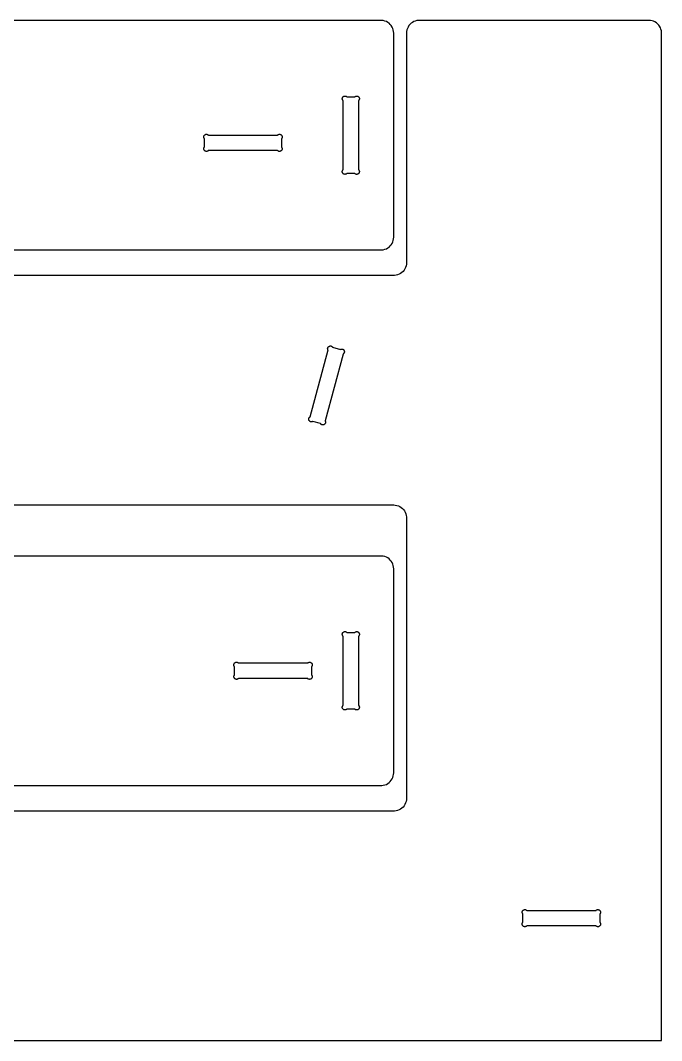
# Model space of a CAD drawing. Header units: metres. Extents: x 0 to 2484, y 0 to 1212.
# Drawn here: x 1657 to 2160, y 0 to 800 of the extents above; entities that cross this region are included whole.
import ezdxf

# ---------------------------------------------------------------- set-up
doc = ezdxf.new("R2010")
doc.units = ezdxf.units.M

msp = doc.modelspace()

# ---------------------------------------------------------------- linework, layer by layer
for p, q in [((1939.6, 800), (810, 800)), ((1939.6, 799.98), (1939.6, 800)), ((1940.23, 799.98), (1939.6, 799.98)), ((1941.47, 799.823), (1940.23, 799.98)), ((1942.69, 799.511), (1941.47, 799.823)), ((1943.86, 799.048), (1942.69, 799.511)), ((1944.96, 798.443), (1943.86, 799.048)), ((1945.97, 797.705), (1944.96, 798.443)), ((1946.89, 796.845), (1945.97, 797.705)), ((1947.69, 795.878), (1946.89, 796.845)), ((1948.36, 794.818), (1947.69, 795.878)), ((1948.9, 793.681), (1948.36, 794.818)), ((1949.29, 792.487), (1948.9, 793.681)), ((1949.52, 791.253), (1949.29, 792.487)), ((1959.91, 792.487), (1959.68, 791.253)), ((1960.3, 793.681), (1959.91, 792.487)), ((1960.84, 794.818), (1960.3, 793.681)), ((1961.51, 795.878), (1960.84, 794.818)), ((1962.31, 796.845), (1961.51, 795.878)), ((1963.23, 797.705), (1962.31, 796.845)), ((1964.24, 798.443), (1963.23, 797.705)), ((1965.34, 799.048), (1964.24, 798.443)), ((1966.51, 799.511), (1965.34, 799.048)), ((1967.73, 799.823), (1966.51, 799.511)), ((1968.97, 799.98), (1967.73, 799.823)), ((1969.6, 799.98), (1968.97, 799.98)), ((2149.6, 800), (1969.6, 800)), ((1969.6, 800), (1969.6, 799.98)), ((2150.85, 799.921), (2149.6, 800)), ((2149.6, 800), (2149.6, 800)), ((2149.6, 800), (2149.6, 800)), ((2149.6, 800), (2149.6, 800)), ((2152.09, 799.686), (2150.85, 799.921)), ((2153.28, 799.298), (2152.09, 799.686)), ((2154.42, 798.763), (2153.28, 799.298)), ((2155.48, 798.09), (2154.42, 798.763)), ((2156.45, 797.29), (2155.48, 798.09)), ((2157.31, 796.374), (2156.45, 797.29)), ((2158.04, 795.358), (2157.31, 796.374)), ((2158.65, 794.258), (2158.04, 795.358)), ((2159.11, 793.09), (2158.65, 794.258)), ((2159.42, 791.874), (2159.11, 793.09)), ((1949.6, 790), (1949.52, 791.253)), ((1949.6, 789.995), (1949.6, 790)), ((1949.6, 790), (1949.6, 790)), ((1949.6, 630.005), (1949.6, 789.995)), ((1949.6, 789.995), (1949.6, 789.995)), ((1959.68, 791.253), (1959.6, 790)), ((1959.6, 790), (1959.6, 789.995)), ((1959.6, 789.995), (1959.6, 789.995)), ((1959.6, 789.995), (1959.6, 610.005)), ((2159.58, 790.628), (2159.42, 791.874)), ((2159.58, 789.995), (2159.58, 790.628)), ((2159.6, 789.995), (2159.58, 789.995)), ((2159.6, 0), (2159.6, 789.995)), ((1909.28, 738.611), (1909.3, 738.875)), ((1909.3, 738.347), (1909.28, 738.611)), ((1909.3, 738.875), (1909.35, 739.135)), ((1909.35, 738.088), (1909.3, 738.347)), ((1909.35, 739.135), (1909.43, 739.386)), ((1909.43, 737.836), (1909.35, 738.088)), ((1909.43, 739.386), (1909.54, 739.626)), ((1909.54, 737.597), (1909.43, 737.836)), ((1909.54, 739.626), (1909.69, 739.849)), ((1909.69, 737.374), (1909.54, 737.597)), ((1909.69, 739.849), (1909.85, 740.053)), ((1909.85, 737.17), (1909.69, 737.374)), ((1909.85, 740.053), (1909.9, 740.096)), ((1909.9, 737.127), (1909.85, 737.17)), ((1909.9, 740.1), (1910.05, 740.233)), ((1909.9, 740.096), (1909.9, 740.1)), ((1909.9, 740.1), (1909.9, 740.1)), ((1909.9, 682.873), (1909.9, 737.127)), ((1910.05, 740.233), (1910.26, 740.389)), ((1910.26, 740.389), (1910.49, 740.516)), ((1910.49, 740.516), (1910.74, 740.614)), ((1910.74, 740.614), (1910.99, 740.679)), ((1910.99, 740.679), (1911.26, 740.712)), ((1911.26, 740.712), (1911.52, 740.712)), ((1911.52, 740.712), (1911.78, 740.679)), ((1911.78, 740.679), (1912.04, 740.614)), ((1912.04, 740.614), (1912.29, 740.516)), ((1912.29, 740.516), (1912.52, 740.389)), ((1912.52, 740.389), (1912.73, 740.233)), ((1912.73, 740.233), (1912.87, 740.1)), ((1912.87, 740.1), (1919.13, 740.1)), ((1919.13, 740.1), (1919.17, 740.146)), ((1919.17, 740.146), (1919.37, 740.315)), ((1919.37, 740.315), (1919.6, 740.456)), ((1919.6, 740.456), (1919.84, 740.569)), ((1919.84, 740.569), (1920.09, 740.65)), ((1920.09, 740.65), (1920.35, 740.7)), ((1920.35, 740.7), (1920.61, 740.717)), ((1920.61, 740.717), (1920.88, 740.7)), ((1920.88, 740.7), (1921.13, 740.65)), ((1921.13, 740.65), (1921.39, 740.569)), ((1921.39, 740.569), (1921.63, 740.456)), ((1921.63, 740.456), (1921.85, 740.315)), ((1921.85, 740.315), (1922.05, 740.146)), ((1922.05, 740.146), (1922.1, 740.1)), ((1922.1, 740.1), (1922.1, 740.1)), ((1922.1, 740.1), (1922.1, 740.095)), ((1922.1, 740.095), (1922.23, 739.953)), ((1922.23, 737.269), (1922.1, 737.127)), ((1922.1, 737.127), (1922.1, 682.873)), ((1922.23, 739.953), (1922.39, 739.739)), ((1922.39, 737.483), (1922.23, 737.269)), ((1922.39, 739.739), (1922.52, 739.508)), ((1922.52, 737.715), (1922.39, 737.483)), ((1922.52, 739.508), (1922.61, 739.262)), ((1922.61, 737.961), (1922.52, 737.715)), ((1922.61, 739.262), (1922.68, 739.006)), ((1922.68, 738.217), (1922.61, 737.961)), ((1922.68, 739.006), (1922.71, 738.744)), ((1922.71, 738.479), (1922.68, 738.217)), ((1922.71, 738.744), (1922.71, 738.479)), ((1800.71, 708.611), (1800.73, 708.875)), ((1800.73, 708.347), (1800.71, 708.611)), ((1800.73, 708.875), (1800.78, 709.135)), ((1800.78, 708.088), (1800.73, 708.347)), ((1800.78, 709.135), (1800.86, 709.386)), ((1800.86, 707.836), (1800.78, 708.088)), ((1800.86, 709.386), (1800.97, 709.626)), ((1800.97, 707.597), (1800.86, 707.836)), ((1800.97, 709.626), (1801.11, 709.849)), ((1801.11, 707.374), (1800.97, 707.597)), ((1801.11, 709.849), (1801.28, 710.053)), ((1801.28, 707.17), (1801.11, 707.374)), ((1801.28, 710.053), (1801.33, 710.096)), ((1801.33, 707.127), (1801.28, 707.17)), ((1801.33, 710.1), (1801.48, 710.233)), ((1801.33, 710.096), (1801.33, 710.1)), ((1801.33, 710.1), (1801.33, 710.1)), ((1801.33, 700.873), (1801.33, 707.127)), ((1801.48, 710.233), (1801.69, 710.389)), ((1801.69, 710.389), (1801.92, 710.516)), ((1801.92, 710.516), (1802.17, 710.614)), ((1802.17, 710.614), (1802.42, 710.679)), ((1802.42, 710.679), (1802.69, 710.712)), ((1802.69, 710.712), (1802.95, 710.712)), ((1802.95, 710.712), (1803.21, 710.679)), ((1803.21, 710.679), (1803.47, 710.614)), ((1803.47, 710.614), (1803.71, 710.516)), ((1803.71, 710.516), (1803.95, 710.389)), ((1803.95, 710.389), (1804.16, 710.233)), ((1804.16, 710.233), (1804.3, 710.1)), ((1804.3, 710.1), (1858.56, 710.1)), ((1858.56, 710.1), (1858.6, 710.146)), ((1858.6, 710.146), (1858.8, 710.315)), ((1858.8, 710.315), (1859.03, 710.456)), ((1859.03, 710.456), (1859.26, 710.569)), ((1859.26, 710.569), (1859.52, 710.65)), ((1859.52, 710.65), (1859.78, 710.7)), ((1859.78, 710.7), (1860.04, 710.717)), ((1860.04, 710.717), (1860.3, 710.7)), ((1860.3, 710.7), (1860.56, 710.65)), ((1860.56, 710.65), (1860.81, 710.569)), ((1860.81, 710.569), (1861.05, 710.456)), ((1861.05, 710.456), (1861.28, 710.315)), ((1861.28, 710.315), (1861.48, 710.146)), ((1861.48, 710.146), (1861.52, 710.1)), ((1861.52, 710.1), (1861.53, 710.1)), ((1861.53, 710.1), (1861.53, 710.095)), ((1861.53, 710.095), (1861.66, 709.953)), ((1861.66, 707.269), (1861.53, 707.127)), ((1861.53, 707.127), (1861.53, 700.873)), ((1861.66, 709.953), (1861.82, 709.739)), ((1861.82, 707.483), (1861.66, 707.269)), ((1861.82, 709.739), (1861.94, 709.508)), ((1861.94, 707.715), (1861.82, 707.483)), ((1861.94, 709.508), (1862.04, 709.262)), ((1862.04, 707.961), (1861.94, 707.715)), ((1862.04, 709.262), (1862.11, 709.006)), ((1862.11, 708.217), (1862.04, 707.961)), ((1862.11, 709.006), (1862.14, 708.744)), ((1862.14, 708.479), (1862.11, 708.217)), ((1862.14, 708.744), (1862.14, 708.479)), ((1800.72, 699.521), (1800.75, 699.783)), ((1800.72, 699.256), (1800.72, 699.521)), ((1800.75, 698.994), (1800.72, 699.256)), ((1800.75, 699.783), (1800.81, 700.039)), ((1800.81, 698.738), (1800.75, 698.994)), ((1800.81, 700.039), (1800.91, 700.285)), ((1800.91, 698.492), (1800.81, 698.738)), ((1800.91, 700.285), (1801.04, 700.517)), ((1801.04, 698.261), (1800.91, 698.492)), ((1801.04, 700.517), (1801.2, 700.731)), ((1801.2, 698.047), (1801.04, 698.261)), ((1801.2, 700.731), (1801.33, 700.873)), ((1801.33, 697.905), (1801.2, 698.047)), ((1801.33, 697.9), (1801.33, 697.905)), ((1801.38, 697.854), (1801.33, 697.9)), ((1801.33, 697.9), (1801.33, 697.9)), ((1801.58, 697.685), (1801.38, 697.854)), ((1801.8, 697.544), (1801.58, 697.685)), ((1802.04, 697.431), (1801.8, 697.544)), ((1802.29, 697.35), (1802.04, 697.431)), ((1802.55, 697.3), (1802.29, 697.35)), ((1802.82, 697.283), (1802.55, 697.3)), ((1803.08, 697.3), (1802.82, 697.283)), ((1803.34, 697.35), (1803.08, 697.3)), ((1803.59, 697.431), (1803.34, 697.35)), ((1803.83, 697.544), (1803.59, 697.431)), ((1804.05, 697.685), (1803.83, 697.544)), ((1804.26, 697.854), (1804.05, 697.685)), ((1804.3, 697.9), (1804.26, 697.854)), ((1858.56, 697.9), (1804.3, 697.9)), ((1858.7, 697.767), (1858.56, 697.9)), ((1858.91, 697.611), (1858.7, 697.767)), ((1859.14, 697.484), (1858.91, 697.611)), ((1859.39, 697.386), (1859.14, 697.484)), ((1859.65, 697.321), (1859.39, 697.386)), ((1859.91, 697.288), (1859.65, 697.321)), ((1860.17, 697.288), (1859.91, 697.288)), ((1860.43, 697.321), (1860.17, 697.288)), ((1860.69, 697.386), (1860.43, 697.321)), ((1860.94, 697.484), (1860.69, 697.386)), ((1861.17, 697.611), (1860.94, 697.484)), ((1861.38, 697.767), (1861.17, 697.611)), ((1861.52, 697.9), (1861.38, 697.767)), ((1861.53, 697.9), (1861.52, 697.9)), ((1861.53, 700.873), (1861.57, 700.83)), ((1861.57, 697.947), (1861.53, 697.904)), ((1861.53, 697.904), (1861.53, 697.9)), ((1861.57, 700.83), (1861.74, 700.626)), ((1861.74, 698.151), (1861.57, 697.947)), ((1861.74, 700.626), (1861.88, 700.403)), ((1861.88, 698.374), (1861.74, 698.151)), ((1861.88, 700.403), (1862, 700.164)), ((1862, 698.614), (1861.88, 698.374)), ((1862, 700.164), (1862.08, 699.912)), ((1862.08, 698.865), (1862, 698.614)), ((1862.08, 699.912), (1862.13, 699.653)), ((1862.13, 699.125), (1862.08, 698.865)), ((1862.13, 699.653), (1862.15, 699.389)), ((1862.15, 699.389), (1862.13, 699.125)), ((1909.29, 681.521), (1909.32, 681.783)), ((1909.29, 681.256), (1909.29, 681.521)), ((1909.32, 680.994), (1909.29, 681.256)), ((1909.32, 681.783), (1909.39, 682.039)), ((1909.39, 680.738), (1909.32, 680.994)), ((1909.39, 682.039), (1909.48, 682.285)), ((1909.48, 680.492), (1909.39, 680.738)), ((1909.48, 682.285), (1909.61, 682.517)), ((1909.61, 680.261), (1909.48, 680.492)), ((1909.61, 682.517), (1909.77, 682.731)), ((1909.77, 680.047), (1909.61, 680.261)), ((1909.77, 682.731), (1909.9, 682.873)), ((1909.9, 679.905), (1909.77, 680.047)), ((1922.1, 682.873), (1922.15, 682.83)), ((1922.15, 682.83), (1922.31, 682.626)), ((1922.31, 680.151), (1922.15, 679.947)), ((1922.31, 682.626), (1922.46, 682.403)), ((1922.46, 680.374), (1922.31, 680.151)), ((1922.46, 682.403), (1922.57, 682.164)), ((1922.57, 680.614), (1922.46, 680.374)), ((1922.57, 682.164), (1922.65, 681.912)), ((1922.65, 680.865), (1922.57, 680.614)), ((1922.65, 681.912), (1922.7, 681.653)), ((1922.7, 681.125), (1922.65, 680.865)), ((1922.7, 681.653), (1922.72, 681.389)), ((1922.72, 681.389), (1922.7, 681.125)), ((1909.9, 679.9), (1909.9, 679.905)), ((1909.95, 679.854), (1909.9, 679.9)), ((1909.9, 679.9), (1909.9, 679.9)), ((1910.15, 679.685), (1909.95, 679.854)), ((1910.37, 679.544), (1910.15, 679.685)), ((1910.61, 679.431), (1910.37, 679.544)), ((1910.87, 679.35), (1910.61, 679.431)), ((1911.12, 679.3), (1910.87, 679.35)), ((1911.39, 679.283), (1911.12, 679.3)), ((1911.65, 679.3), (1911.39, 679.283)), ((1911.91, 679.35), (1911.65, 679.3)), ((1912.16, 679.431), (1911.91, 679.35)), ((1912.4, 679.544), (1912.16, 679.431)), ((1912.63, 679.685), (1912.4, 679.544)), ((1912.83, 679.854), (1912.63, 679.685)), ((1912.87, 679.9), (1912.83, 679.854)), ((1919.13, 679.9), (1912.87, 679.9)), ((1919.27, 679.767), (1919.13, 679.9)), ((1919.48, 679.611), (1919.27, 679.767)), ((1919.71, 679.484), (1919.48, 679.611)), ((1919.96, 679.386), (1919.71, 679.484)), ((1920.22, 679.321), (1919.96, 679.386)), ((1920.48, 679.288), (1920.22, 679.321)), ((1920.74, 679.288), (1920.48, 679.288)), ((1921.01, 679.321), (1920.74, 679.288)), ((1921.26, 679.386), (1921.01, 679.321)), ((1921.51, 679.484), (1921.26, 679.386)), ((1921.74, 679.611), (1921.51, 679.484)), ((1921.95, 679.767), (1921.74, 679.611)), ((1922.1, 679.9), (1921.95, 679.767)), ((1922.15, 679.947), (1922.1, 679.904)), ((1922.1, 679.904), (1922.1, 679.9)), ((1922.1, 679.9), (1922.1, 679.9)), ((1946.89, 623.155), (1947.69, 624.122)), ((1947.69, 624.122), (1948.36, 625.182)), ((1948.36, 625.182), (1948.9, 626.319)), ((1948.9, 626.319), (1949.29, 627.513)), ((1949.29, 627.513), (1949.52, 628.747)), ((1949.52, 628.747), (1949.6, 630)), ((1949.6, 630), (1949.6, 630.005)), ((1949.6, 630.005), (1949.6, 630.005)), ((1949.6, 630), (1949.6, 630)), ((1020, 620), (1939.6, 620)), ((1939.6, 620), (1939.6, 620.02)), ((1939.6, 620.02), (1940.23, 620.02)), ((1940.23, 620.02), (1941.47, 620.177)), ((1941.47, 620.177), (1942.69, 620.489)), ((1942.69, 620.489), (1943.86, 620.952)), ((1943.86, 620.952), (1944.96, 621.557)), ((1944.96, 621.557), (1945.97, 622.295)), ((1945.97, 622.295), (1946.89, 623.155)), ((1959.52, 608.747), (1959.29, 607.513)), ((1959.6, 610), (1959.52, 608.747)), ((1959.6, 610.005), (1959.6, 610.005)), ((1959.6, 610.005), (1959.6, 610)), ((1950.23, 600.02), (1949.6, 600.02)), ((1949.6, 600.02), (1949.6, 600)), ((1951.47, 600.177), (1950.23, 600.02)), ((1952.69, 600.489), (1951.47, 600.177)), ((1953.86, 600.952), (1952.69, 600.489)), ((1954.96, 601.557), (1953.86, 600.952)), ((1955.97, 602.295), (1954.96, 601.557)), ((1956.89, 603.155), (1955.97, 602.295)), ((1957.69, 604.122), (1956.89, 603.155)), ((1958.36, 605.182), (1957.69, 604.122)), ((1958.9, 606.319), (1958.36, 605.182)), ((1959.29, 607.513), (1958.9, 606.319)), ((1949.6, 600), (1030, 600)), ((1898.32, 543.957), (1898.51, 544.147)), ((1898.51, 544.147), (1898.71, 544.314)), ((1898.71, 544.314), (1898.88, 544.417)), ((1898.88, 544.42), (1898.94, 544.453)), ((1898.88, 544.417), (1898.88, 544.421)), ((1898.88, 544.421), (1898.88, 544.42)), ((1898.94, 544.453), (1899.18, 544.563)), ((1899.18, 544.563), (1899.43, 544.642)), ((1899.43, 544.642), (1899.69, 544.689)), ((1899.69, 544.689), (1899.95, 544.703)), ((1899.95, 544.703), (1900.22, 544.683)), ((1900.22, 544.683), (1900.48, 544.631)), ((1900.48, 544.631), (1900.73, 544.547)), ((1900.73, 544.547), (1900.97, 544.432)), ((1900.97, 544.432), (1901.19, 544.288)), ((1901.19, 544.288), (1901.39, 544.117)), ((1901.39, 544.117), (1901.57, 543.923)), ((1884.07, 489.144), (1898.11, 541.549)), ((1909.89, 538.392), (1895.85, 485.986)), ((1897.83, 542.752), (1897.87, 543.014)), ((1897.83, 542.488), (1897.83, 542.752)), ((1897.86, 542.225), (1897.83, 542.488)), ((1897.92, 541.968), (1897.86, 542.225)), ((1897.87, 543.014), (1897.94, 543.269)), ((1898.02, 541.721), (1897.92, 541.968)), ((1897.94, 543.269), (1898.04, 543.514)), ((1898.11, 541.549), (1898.02, 541.721)), ((1898.04, 543.514), (1898.17, 543.744)), ((1898.17, 543.744), (1898.32, 543.957)), ((1901.57, 543.923), (1901.72, 543.707)), ((1901.72, 543.707), (1901.75, 543.651)), ((1901.75, 543.651), (1907.79, 542.033)), ((1907.79, 542.033), (1907.96, 542.125)), ((1907.96, 542.125), (1908.21, 542.22)), ((1908.21, 542.22), (1908.47, 542.283)), ((1908.47, 542.283), (1908.73, 542.313)), ((1908.73, 542.313), (1908.99, 542.31)), ((1908.99, 542.31), (1909.26, 542.274)), ((1909.26, 542.274), (1909.51, 542.206)), ((1909.51, 542.206), (1909.76, 542.106)), ((1909.76, 542.106), (1909.99, 541.976)), ((1909.95, 538.421), (1909.89, 538.392)), ((1910.17, 538.575), (1909.95, 538.421)), ((1909.99, 541.976), (1910.2, 541.819)), ((1910.36, 538.754), (1910.17, 538.575)), ((1910.2, 541.819), (1910.39, 541.636)), ((1910.53, 538.955), (1910.36, 538.754)), ((1910.39, 541.636), (1910.56, 541.43)), ((1910.67, 539.177), (1910.53, 538.955)), ((1910.56, 541.43), (1910.66, 541.264)), ((1910.66, 541.264), (1910.66, 541.263)), ((1910.66, 541.263), (1910.66, 541.259)), ((1910.66, 541.259), (1910.7, 541.206)), ((1910.79, 539.415), (1910.67, 539.177)), ((1910.7, 541.206), (1910.81, 540.965)), ((1910.87, 539.666), (1910.79, 539.415)), ((1910.81, 540.965), (1910.89, 540.713)), ((1910.93, 539.925), (1910.87, 539.666)), ((1910.89, 540.713), (1910.93, 540.453)), ((1910.93, 540.453), (1910.95, 540.189)), ((1910.95, 540.189), (1910.93, 539.925)), ((1883.09, 487.87), (1883.17, 488.12)), ((1883.17, 488.12), (1883.29, 488.358)), ((1883.29, 488.358), (1883.43, 488.58)), ((1883.43, 488.58), (1883.6, 488.782)), ((1883.6, 488.782), (1883.8, 488.961)), ((1883.8, 488.961), (1884.01, 489.114)), ((1884.01, 489.114), (1884.07, 489.144)), ((1883.02, 487.347), (1883.04, 487.611)), ((1883.03, 487.083), (1883.02, 487.347)), ((1883.08, 486.823), (1883.03, 487.083)), ((1883.04, 487.611), (1883.09, 487.87)), ((1883.16, 486.57), (1883.08, 486.823)), ((1883.27, 486.33), (1883.16, 486.57)), ((1883.3, 486.276), (1883.27, 486.33)), ((1883.3, 486.272), (1883.3, 486.276)), ((1883.3, 486.271), (1883.3, 486.272)), ((1883.41, 486.105), (1883.3, 486.271)), ((1883.57, 485.9), (1883.41, 486.105)), ((1883.76, 485.717), (1883.57, 485.9)), ((1883.98, 485.559), (1883.76, 485.717)), ((1884.21, 485.429), (1883.98, 485.559)), ((1884.45, 485.329), (1884.21, 485.429)), ((1884.71, 485.261), (1884.45, 485.329)), ((1884.97, 485.225), (1884.71, 485.261)), ((1885.23, 485.222), (1884.97, 485.225)), ((1885.49, 485.253), (1885.23, 485.222)), ((1885.75, 485.316), (1885.49, 485.253)), ((1886, 485.411), (1885.75, 485.316)), ((1886.17, 485.503), (1886, 485.411)), ((1892.21, 483.884), (1886.17, 485.503)), ((1892.24, 483.828), (1892.21, 483.884)), ((1892.39, 483.613), (1892.24, 483.828)), ((1892.57, 483.418), (1892.39, 483.613)), ((1892.78, 483.248), (1892.57, 483.418)), ((1893, 483.104), (1892.78, 483.248)), ((1893.23, 482.989), (1893, 483.104)), ((1893.49, 482.904), (1893.23, 482.989)), ((1893.74, 482.852), (1893.49, 482.904)), ((1894.01, 482.833), (1893.74, 482.852)), ((1894.27, 482.846), (1894.01, 482.833)), ((1894.53, 482.893), (1894.27, 482.846)), ((1894.78, 482.972), (1894.53, 482.893)), ((1895.03, 483.082), (1894.78, 482.972)), ((1895.08, 483.116), (1895.03, 483.082)), ((1895.25, 483.222), (1895.08, 483.119)), ((1895.08, 483.119), (1895.08, 483.115)), ((1895.08, 483.115), (1895.08, 483.116)), ((1895.46, 483.388), (1895.25, 483.222)), ((1895.64, 483.579), (1895.46, 483.388)), ((1895.8, 483.791), (1895.64, 483.579)), ((1895.93, 484.022), (1895.8, 483.791)), ((1895.85, 485.986), (1895.94, 485.814)), ((1896.03, 484.266), (1895.93, 484.022)), ((1895.94, 485.814), (1896.04, 485.567)), ((1896.09, 484.522), (1896.03, 484.266)), ((1896.04, 485.567), (1896.1, 485.311)), ((1896.13, 484.784), (1896.09, 484.522)), ((1896.1, 485.311), (1896.13, 485.048)), ((1896.13, 485.048), (1896.13, 484.784)), ((1030, 420), (1949.6, 420)), ((1949.6, 420), (1949.6, 420)), ((1949.6, 420), (1949.6, 420)), ((1949.6, 420), (1950.85, 419.921)), ((1950.85, 419.921), (1952.09, 419.686)), ((1952.09, 419.686), (1953.28, 419.298)), ((1953.28, 419.298), (1954.42, 418.763)), ((1954.42, 418.763), (1955.48, 418.09)), ((1955.48, 418.09), (1956.45, 417.29)), ((1956.45, 417.29), (1957.31, 416.374)), ((1957.31, 416.374), (1958.04, 415.358)), ((1958.04, 415.358), (1958.65, 414.258)), ((1958.65, 414.258), (1959.11, 413.09)), ((1959.11, 413.09), (1959.42, 411.874)), ((1959.42, 411.874), (1959.58, 410.628)), ((1959.58, 410.628), (1959.58, 409.995)), ((1959.58, 409.995), (1959.6, 409.995)), ((1959.6, 409.995), (1959.6, 190.005)), ((1939.6, 380), (1020, 380)), ((1939.6, 379.98), (1939.6, 380)), ((1940.23, 379.98), (1939.6, 379.98)), ((1941.47, 379.823), (1940.23, 379.98)), ((1942.69, 379.511), (1941.47, 379.823)), ((1943.86, 379.048), (1942.69, 379.511)), ((1944.96, 378.443), (1943.86, 379.048)), ((1945.97, 377.705), (1944.96, 378.443)), ((1946.89, 376.845), (1945.97, 377.705)), ((1947.69, 375.878), (1946.89, 376.845)), ((1948.36, 374.818), (1947.69, 375.878)), ((1948.9, 373.681), (1948.36, 374.818)), ((1949.29, 372.487), (1948.9, 373.681)), ((1949.52, 371.253), (1949.29, 372.487)), ((1949.6, 370), (1949.52, 371.253)), ((1949.6, 369.995), (1949.6, 370)), ((1949.6, 370), (1949.6, 370)), ((1949.6, 210.005), (1949.6, 369.995)), ((1949.6, 369.995), (1949.6, 369.995)), ((1909.69, 319.849), (1909.85, 320.053)), ((1909.85, 320.053), (1909.9, 320.096)), ((1909.9, 320.1), (1910.05, 320.233)), ((1909.9, 320.096), (1909.9, 320.1)), ((1909.9, 320.1), (1909.9, 320.1)), ((1910.05, 320.233), (1910.26, 320.389)), ((1910.26, 320.389), (1910.49, 320.516)), ((1910.49, 320.516), (1910.74, 320.614)), ((1910.74, 320.614), (1910.99, 320.679)), ((1910.99, 320.679), (1911.26, 320.712)), ((1911.26, 320.712), (1911.52, 320.712)), ((1911.52, 320.712), (1911.78, 320.679)), ((1911.78, 320.679), (1912.04, 320.614)), ((1912.04, 320.614), (1912.29, 320.516)), ((1912.29, 320.516), (1912.52, 320.389)), ((1912.52, 320.389), (1912.73, 320.233)), ((1912.73, 320.233), (1912.87, 320.1)), ((1912.87, 320.1), (1919.13, 320.1)), ((1919.13, 320.1), (1919.17, 320.146)), ((1919.17, 320.146), (1919.37, 320.315)), ((1919.37, 320.315), (1919.6, 320.456)), ((1919.6, 320.456), (1919.84, 320.569)), ((1919.84, 320.569), (1920.09, 320.65)), ((1920.09, 320.65), (1920.35, 320.7)), ((1920.35, 320.7), (1920.61, 320.717)), ((1920.61, 320.717), (1920.88, 320.7)), ((1920.88, 320.7), (1921.13, 320.65)), ((1921.13, 320.65), (1921.39, 320.569)), ((1921.39, 320.569), (1921.63, 320.456)), ((1921.63, 320.456), (1921.85, 320.315)), ((1921.85, 320.315), (1922.05, 320.146)), ((1922.05, 320.146), (1922.1, 320.1)), ((1922.1, 320.1), (1922.1, 320.1)), ((1922.1, 320.1), (1922.1, 320.095)), ((1922.1, 320.095), (1922.23, 319.953)), ((1909.28, 318.611), (1909.3, 318.875)), ((1909.3, 318.347), (1909.28, 318.611)), ((1909.3, 318.875), (1909.35, 319.135)), ((1909.35, 318.088), (1909.3, 318.347)), ((1909.35, 319.135), (1909.43, 319.386)), ((1909.43, 317.836), (1909.35, 318.088)), ((1909.43, 319.386), (1909.54, 319.626)), ((1909.54, 317.597), (1909.43, 317.836)), ((1909.54, 319.626), (1909.69, 319.849)), ((1909.69, 317.374), (1909.54, 317.597)), ((1909.85, 317.17), (1909.69, 317.374)), ((1909.9, 317.127), (1909.85, 317.17)), ((1909.9, 262.873), (1909.9, 317.127)), ((1922.23, 317.269), (1922.1, 317.127)), ((1922.1, 317.127), (1922.1, 262.873)), ((1922.23, 319.953), (1922.39, 319.739)), ((1922.39, 317.483), (1922.23, 317.269)), ((1922.39, 319.739), (1922.52, 319.508)), ((1922.52, 317.715), (1922.39, 317.483)), ((1922.52, 319.508), (1922.61, 319.262)), ((1922.61, 317.961), (1922.52, 317.715)), ((1922.61, 319.262), (1922.68, 319.006)), ((1922.68, 318.217), (1922.61, 317.961)), ((1922.68, 319.006), (1922.71, 318.744)), ((1922.71, 318.479), (1922.68, 318.217)), ((1922.71, 318.744), (1922.71, 318.479)), ((1824.77, 295.953), (1824.9, 296.095)), ((1824.9, 296.1), (1824.95, 296.146)), ((1824.9, 296.095), (1824.9, 296.1)), ((1824.9, 296.1), (1824.9, 296.1)), ((1824.95, 296.146), (1825.15, 296.315)), ((1825.15, 296.315), (1825.37, 296.456)), ((1825.37, 296.456), (1825.61, 296.569)), ((1825.61, 296.569), (1825.87, 296.65)), ((1825.87, 296.65), (1826.12, 296.7)), ((1826.12, 296.7), (1826.39, 296.717)), ((1826.39, 296.717), (1826.65, 296.7)), ((1826.65, 296.7), (1826.91, 296.65)), ((1826.91, 296.65), (1827.16, 296.569)), ((1827.16, 296.569), (1827.4, 296.456)), ((1827.4, 296.456), (1827.63, 296.315)), ((1827.63, 296.315), (1827.83, 296.146)), ((1827.83, 296.146), (1827.87, 296.1)), ((1827.87, 296.1), (1882.13, 296.1)), ((1882.13, 296.1), (1882.27, 296.233)), ((1882.27, 296.233), (1882.48, 296.389)), ((1882.48, 296.389), (1882.71, 296.516)), ((1882.71, 296.516), (1882.96, 296.614)), ((1882.96, 296.614), (1883.22, 296.679)), ((1883.22, 296.679), (1883.48, 296.712)), ((1883.48, 296.712), (1883.74, 296.712)), ((1883.74, 296.712), (1884.01, 296.679)), ((1884.01, 296.679), (1884.26, 296.614)), ((1884.26, 296.614), (1884.51, 296.516)), ((1884.51, 296.516), (1884.74, 296.389)), ((1884.74, 296.389), (1884.95, 296.233)), ((1884.95, 296.233), (1885.1, 296.1)), ((1885.1, 296.1), (1885.1, 296.1)), ((1885.1, 296.1), (1885.1, 296.096)), ((1885.1, 296.096), (1885.15, 296.053)), ((1885.15, 296.053), (1885.31, 295.849)), ((1824.29, 294.744), (1824.32, 295.006)), ((1824.29, 294.479), (1824.29, 294.744)), ((1824.32, 294.217), (1824.29, 294.479)), ((1824.32, 295.006), (1824.39, 295.262)), ((1824.39, 293.961), (1824.32, 294.217)), ((1824.39, 295.262), (1824.48, 295.508)), ((1824.48, 293.715), (1824.39, 293.961)), ((1824.48, 295.508), (1824.61, 295.739)), ((1824.61, 293.483), (1824.48, 293.715)), ((1824.61, 295.739), (1824.77, 295.953)), ((1824.77, 293.269), (1824.61, 293.483)), ((1824.9, 293.127), (1824.77, 293.269)), ((1824.9, 286.873), (1824.9, 293.127)), ((1885.15, 293.17), (1885.1, 293.127)), ((1885.1, 293.127), (1885.1, 286.873)), ((1885.31, 293.374), (1885.15, 293.17)), ((1885.31, 295.849), (1885.46, 295.626)), ((1885.46, 293.597), (1885.31, 293.374)), ((1885.46, 295.626), (1885.57, 295.386)), ((1885.57, 293.836), (1885.46, 293.597)), ((1885.57, 295.386), (1885.65, 295.135)), ((1885.65, 294.088), (1885.57, 293.836)), ((1885.65, 295.135), (1885.7, 294.875)), ((1885.7, 294.347), (1885.65, 294.088)), ((1885.7, 294.875), (1885.72, 294.611)), ((1885.72, 294.611), (1885.7, 294.347)), ((1824.28, 285.389), (1824.3, 285.653)), ((1824.3, 285.125), (1824.28, 285.389)), ((1824.3, 285.653), (1824.35, 285.912)), ((1824.35, 284.865), (1824.3, 285.125)), ((1824.35, 285.912), (1824.43, 286.164)), ((1824.43, 284.614), (1824.35, 284.865)), ((1824.43, 286.164), (1824.54, 286.403)), ((1824.54, 284.374), (1824.43, 284.614)), ((1824.54, 286.403), (1824.69, 286.626)), ((1824.69, 284.151), (1824.54, 284.374)), ((1824.69, 286.626), (1824.85, 286.83)), ((1824.85, 283.947), (1824.69, 284.151)), ((1824.85, 286.83), (1824.9, 286.873)), ((1824.9, 283.904), (1824.85, 283.947)), ((1824.9, 283.9), (1824.9, 283.904)), ((1825.05, 283.767), (1824.9, 283.9)), ((1824.9, 283.9), (1824.9, 283.9)), ((1825.26, 283.611), (1825.05, 283.767)), ((1825.49, 283.484), (1825.26, 283.611)), ((1825.74, 283.386), (1825.49, 283.484)), ((1825.99, 283.321), (1825.74, 283.386)), ((1826.26, 283.288), (1825.99, 283.321)), ((1826.52, 283.288), (1826.26, 283.288)), ((1826.78, 283.321), (1826.52, 283.288)), ((1827.04, 283.386), (1826.78, 283.321)), ((1827.29, 283.484), (1827.04, 283.386)), ((1827.52, 283.611), (1827.29, 283.484)), ((1827.73, 283.767), (1827.52, 283.611)), ((1827.87, 283.9), (1827.73, 283.767)), ((1882.13, 283.9), (1827.87, 283.9)), ((1882.17, 283.854), (1882.13, 283.9)), ((1882.37, 283.685), (1882.17, 283.854)), ((1882.6, 283.544), (1882.37, 283.685)), ((1882.84, 283.431), (1882.6, 283.544)), ((1883.09, 283.35), (1882.84, 283.431)), ((1883.35, 283.3), (1883.09, 283.35)), ((1883.61, 283.283), (1883.35, 283.3)), ((1883.88, 283.3), (1883.61, 283.283)), ((1884.13, 283.35), (1883.88, 283.3)), ((1884.39, 283.431), (1884.13, 283.35)), ((1884.63, 283.544), (1884.39, 283.431)), ((1884.85, 283.685), (1884.63, 283.544)), ((1885.05, 283.854), (1884.85, 283.685)), ((1885.1, 283.9), (1885.05, 283.854)), ((1885.1, 286.873), (1885.23, 286.731)), ((1885.23, 284.047), (1885.1, 283.905)), ((1885.1, 283.905), (1885.1, 283.9)), ((1885.1, 283.9), (1885.1, 283.9)), ((1885.23, 286.731), (1885.39, 286.517)), ((1885.39, 284.261), (1885.23, 284.047)), ((1885.39, 286.517), (1885.52, 286.285)), ((1885.52, 284.492), (1885.39, 284.261)), ((1885.52, 286.285), (1885.61, 286.039)), ((1885.61, 284.738), (1885.52, 284.492)), ((1885.61, 286.039), (1885.68, 285.783)), ((1885.68, 284.994), (1885.61, 284.738)), ((1885.68, 285.783), (1885.71, 285.521)), ((1885.71, 285.256), (1885.68, 284.994)), ((1885.71, 285.521), (1885.71, 285.256)), ((1909.29, 261.521), (1909.32, 261.783)), ((1909.29, 261.256), (1909.29, 261.521)), ((1909.32, 260.994), (1909.29, 261.256)), ((1909.32, 261.783), (1909.39, 262.039)), ((1909.39, 260.738), (1909.32, 260.994)), ((1909.39, 262.039), (1909.48, 262.285)), ((1909.48, 260.492), (1909.39, 260.738)), ((1909.48, 262.285), (1909.61, 262.517)), ((1909.61, 260.261), (1909.48, 260.492)), ((1909.61, 262.517), (1909.77, 262.731)), ((1909.77, 260.047), (1909.61, 260.261)), ((1909.77, 262.731), (1909.9, 262.873)), ((1909.9, 259.905), (1909.77, 260.047)), ((1909.9, 259.9), (1909.9, 259.905)), ((1909.95, 259.854), (1909.9, 259.9)), ((1909.9, 259.9), (1909.9, 259.9)), ((1910.15, 259.685), (1909.95, 259.854)), ((1910.37, 259.544), (1910.15, 259.685)), ((1910.61, 259.431), (1910.37, 259.544)), ((1910.87, 259.35), (1910.61, 259.431)), ((1911.12, 259.3), (1910.87, 259.35)), ((1911.39, 259.283), (1911.12, 259.3)), ((1911.65, 259.3), (1911.39, 259.283)), ((1911.91, 259.35), (1911.65, 259.3)), ((1912.16, 259.431), (1911.91, 259.35)), ((1912.4, 259.544), (1912.16, 259.431)), ((1912.63, 259.685), (1912.4, 259.544)), ((1912.83, 259.854), (1912.63, 259.685)), ((1912.87, 259.9), (1912.83, 259.854)), ((1919.13, 259.9), (1912.87, 259.9)), ((1919.27, 259.767), (1919.13, 259.9)), ((1919.48, 259.611), (1919.27, 259.767)), ((1919.71, 259.484), (1919.48, 259.611)), ((1919.96, 259.386), (1919.71, 259.484)), ((1920.22, 259.321), (1919.96, 259.386)), ((1920.48, 259.288), (1920.22, 259.321)), ((1920.74, 259.288), (1920.48, 259.288)), ((1921.01, 259.321), (1920.74, 259.288)), ((1921.26, 259.386), (1921.01, 259.321)), ((1921.51, 259.484), (1921.26, 259.386)), ((1921.74, 259.611), (1921.51, 259.484)), ((1921.95, 259.767), (1921.74, 259.611)), ((1922.1, 259.9), (1921.95, 259.767)), ((1922.1, 262.873), (1922.15, 262.83)), ((1922.15, 259.947), (1922.1, 259.904)), ((1922.1, 259.904), (1922.1, 259.9)), ((1922.1, 259.9), (1922.1, 259.9)), ((1922.15, 262.83), (1922.31, 262.626)), ((1922.31, 260.151), (1922.15, 259.947)), ((1922.31, 262.626), (1922.46, 262.403)), ((1922.46, 260.374), (1922.31, 260.151)), ((1922.46, 262.403), (1922.57, 262.164)), ((1922.57, 260.614), (1922.46, 260.374)), ((1922.57, 262.164), (1922.65, 261.912)), ((1922.65, 260.865), (1922.57, 260.614)), ((1922.65, 261.912), (1922.7, 261.653)), ((1922.7, 261.125), (1922.65, 260.865)), ((1922.7, 261.653), (1922.72, 261.389)), ((1922.72, 261.389), (1922.7, 261.125)), ((1949.29, 207.513), (1949.52, 208.747)), ((1949.52, 208.747), (1949.6, 210)), ((1949.6, 210), (1949.6, 210.005)), ((1949.6, 210.005), (1949.6, 210.005)), ((1949.6, 210), (1949.6, 210)), ((1939.6, 200), (1939.6, 200.02)), ((1939.6, 200.02), (1940.23, 200.02)), ((1940.23, 200.02), (1941.47, 200.177)), ((1941.47, 200.177), (1942.69, 200.489)), ((1942.69, 200.489), (1943.86, 200.952)), ((1943.86, 200.952), (1944.96, 201.557)), ((1944.96, 201.557), (1945.97, 202.295)), ((1945.97, 202.295), (1946.89, 203.155)), ((1946.89, 203.155), (1947.69, 204.122)), ((1947.69, 204.122), (1948.36, 205.182)), ((1948.36, 205.182), (1948.9, 206.319)), ((1948.9, 206.319), (1949.29, 207.513)), ((1020, 200), (1939.6, 200)), ((1957.69, 184.122), (1956.89, 183.155)), ((1958.36, 185.182), (1957.69, 184.122)), ((1958.9, 186.319), (1958.36, 185.182)), ((1959.29, 187.513), (1958.9, 186.319)), ((1959.52, 188.747), (1959.29, 187.513)), ((1959.6, 190), (1959.52, 188.747)), ((1959.6, 190.005), (1959.6, 190.005)), ((1959.6, 190.005), (1959.6, 190)), ((1959.6, 190), (1959.6, 190)), ((1949.6, 180), (1030, 180)), ((1950.23, 180.02), (1949.6, 180.02)), ((1949.6, 180.02), (1949.6, 180)), ((1951.47, 180.177), (1950.23, 180.02)), ((1952.69, 180.489), (1951.47, 180.177)), ((1953.86, 180.952), (1952.69, 180.489)), ((1954.96, 181.557), (1953.86, 180.952)), ((1955.97, 182.295), (1954.96, 181.557)), ((1956.89, 183.155), (1955.97, 182.295)), ((2050.31, 100.611), (2050.33, 100.875)), ((2050.33, 100.347), (2050.31, 100.611)), ((2050.33, 100.875), (2050.38, 101.135)), ((2050.38, 100.088), (2050.33, 100.347)), ((2050.38, 101.135), (2050.46, 101.386)), ((2050.46, 99.8364), (2050.38, 100.088)), ((2050.46, 101.386), (2050.57, 101.626)), ((2050.57, 99.5971), (2050.46, 99.8364)), ((2050.57, 101.626), (2050.71, 101.849)), ((2050.71, 99.3739), (2050.57, 99.5971)), ((2050.71, 101.849), (2050.88, 102.053)), ((2050.88, 99.1702), (2050.71, 99.3739)), ((2050.88, 102.053), (2050.93, 102.096)), ((2050.93, 99.127), (2050.88, 99.1702)), ((2050.93, 102.1), (2051.08, 102.233)), ((2050.93, 102.096), (2050.93, 102.1)), ((2050.93, 102.1), (2050.93, 102.1)), ((2050.93, 92.8727), (2050.93, 99.127)), ((2051.08, 102.233), (2051.29, 102.389)), ((2051.29, 102.389), (2051.52, 102.516)), ((2051.52, 102.516), (2051.77, 102.614)), ((2051.77, 102.614), (2052.02, 102.679)), ((2052.02, 102.679), (2052.29, 102.712)), ((2052.29, 102.712), (2052.55, 102.712)), ((2052.55, 102.712), (2052.81, 102.679)), ((2052.81, 102.679), (2053.07, 102.614)), ((2053.07, 102.614), (2053.31, 102.516)), ((2053.31, 102.516), (2053.55, 102.389)), ((2053.55, 102.389), (2053.76, 102.233)), ((2053.76, 102.233), (2053.9, 102.1)), ((2053.9, 102.1), (2108.16, 102.1)), ((2108.16, 102.1), (2108.2, 102.146)), ((2108.2, 102.146), (2108.4, 102.315)), ((2108.4, 102.315), (2108.63, 102.456)), ((2108.63, 102.456), (2108.86, 102.569)), ((2108.86, 102.569), (2109.12, 102.65)), ((2109.12, 102.65), (2109.38, 102.7)), ((2109.38, 102.7), (2109.64, 102.717)), ((2109.64, 102.717), (2109.9, 102.7)), ((2109.9, 102.7), (2110.16, 102.65)), ((2110.16, 102.65), (2110.41, 102.569)), ((2110.41, 102.569), (2110.65, 102.456)), ((2110.65, 102.456), (2110.88, 102.315)), ((2110.88, 102.315), (2111.08, 102.146)), ((2111.08, 102.146), (2111.12, 102.1)), ((2111.12, 102.1), (2111.13, 102.1)), ((2111.13, 102.1), (2111.13, 102.095)), ((2111.13, 102.095), (2111.26, 101.953)), ((2111.26, 99.2694), (2111.13, 99.1273)), ((2111.13, 99.1273), (2111.13, 92.873)), ((2111.26, 101.953), (2111.42, 101.739)), ((2111.42, 99.4833), (2111.26, 99.2694)), ((2111.42, 101.739), (2111.54, 101.508)), ((2111.54, 99.715), (2111.42, 99.4833)), ((2111.54, 101.508), (2111.64, 101.262)), ((2111.64, 99.9608), (2111.54, 99.715)), ((2111.64, 101.262), (2111.71, 101.006)), ((2111.71, 100.217), (2111.64, 99.9608)), ((2111.71, 101.006), (2111.74, 100.744)), ((2111.74, 100.479), (2111.71, 100.217)), ((2111.74, 100.744), (2111.74, 100.479)), ((2050.32, 91.5208), (2050.35, 91.7831)), ((2050.32, 91.2565), (2050.32, 91.5208)), ((2050.35, 90.9942), (2050.32, 91.2565)), ((2050.35, 91.7831), (2050.41, 92.0392)), ((2050.41, 90.7381), (2050.35, 90.9942)), ((2050.41, 92.0392), (2050.51, 92.285)), ((2050.51, 90.4923), (2050.41, 90.7381)), ((2050.51, 92.285), (2050.64, 92.5167)), ((2050.64, 90.2606), (2050.51, 90.4923)), ((2050.64, 92.5167), (2050.8, 92.7306)), ((2050.8, 90.0467), (2050.64, 90.2606)), ((2050.8, 92.7306), (2050.93, 92.8727)), ((2050.93, 89.9046), (2050.8, 90.0467)), ((2050.93, 89.9), (2050.93, 89.9046)), ((2050.98, 89.854), (2050.93, 89.9)), ((2050.93, 89.9), (2050.93, 89.9)), ((2051.18, 89.6855), (2050.98, 89.854)), ((2051.4, 89.5438), (2051.18, 89.6855)), ((2051.64, 89.4312), (2051.4, 89.5438)), ((2051.89, 89.3495), (2051.64, 89.4312)), ((2052.15, 89.3), (2051.89, 89.3495)), ((2052.42, 89.2834), (2052.15, 89.3)), ((2052.68, 89.3), (2052.42, 89.2834)), ((2052.94, 89.3495), (2052.68, 89.3)), ((2053.19, 89.4312), (2052.94, 89.3495)), ((2053.43, 89.5438), (2053.19, 89.4312)), ((2053.65, 89.6855), (2053.43, 89.5438)), ((2053.86, 89.854), (2053.65, 89.6855)), ((2053.9, 89.9), (2053.86, 89.854)), ((2108.16, 89.9), (2053.9, 89.9)), ((2108.3, 89.7665), (2108.16, 89.9)), ((2108.51, 89.6111), (2108.3, 89.7665)), ((2108.74, 89.4837), (2108.51, 89.6111)), ((2108.99, 89.3864), (2108.74, 89.4837)), ((2109.25, 89.3207), (2108.99, 89.3864)), ((2109.51, 89.2875), (2109.25, 89.3207)), ((2109.77, 89.2875), (2109.51, 89.2875)), ((2110.03, 89.3207), (2109.77, 89.2875)), ((2110.29, 89.3864), (2110.03, 89.3207)), ((2110.54, 89.4837), (2110.29, 89.3864)), ((2110.77, 89.6111), (2110.54, 89.4837)), ((2110.98, 89.7665), (2110.77, 89.6111)), ((2111.12, 89.9), (2110.98, 89.7665)), ((2111.13, 89.9), (2111.12, 89.9)), ((2111.13, 92.873), (2111.17, 92.8298)), ((2111.17, 89.9475), (2111.13, 89.9043)), ((2111.13, 89.9043), (2111.13, 89.9)), ((2111.17, 92.8298), (2111.34, 92.6261)), ((2111.34, 90.1512), (2111.17, 89.9475)), ((2111.34, 92.6261), (2111.48, 92.4029)), ((2111.48, 90.3744), (2111.34, 90.1512)), ((2111.48, 92.4029), (2111.6, 92.1636)), ((2111.6, 90.6136), (2111.48, 90.3744)), ((2111.6, 92.1636), (2111.68, 91.9122)), ((2111.68, 90.8651), (2111.6, 90.6136)), ((2111.68, 91.9122), (2111.73, 91.6525)), ((2111.73, 91.1248), (2111.68, 90.8651)), ((2111.73, 91.6525), (2111.75, 91.3886)), ((2111.75, 91.3886), (2111.73, 91.1248)), ((1030, 0), (2159.6, 0))]:
    msp.add_line(p, q)

doc.saveas('drawing.dxf')
